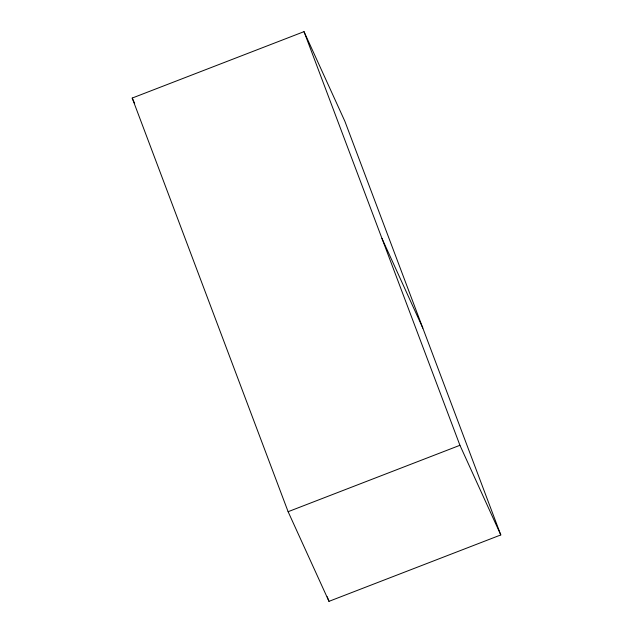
<?xml version="1.0" encoding="UTF-8"?>
<svg xmlns="http://www.w3.org/2000/svg" width="633" height="633" viewBox="0 0 633 633"><rect width="100%" height="100%" fill="white"/><g stroke="black" fill="none" stroke-linecap="round" stroke-linejoin="round"><path stroke-width="0.95" d="M132.21 98.06L304.022 31.65L344.882 121.299L500.79 534.94L328.978 601.35L288.118 511.701L132.21 98.06L134.663 103.432M288.118 511.701L459.93 445.292L500.79 534.94M381.976 238.467L422.836 328.123M304.022 31.65L459.93 445.292M327.229 596.721L328.978 601.35"/></g></svg>
